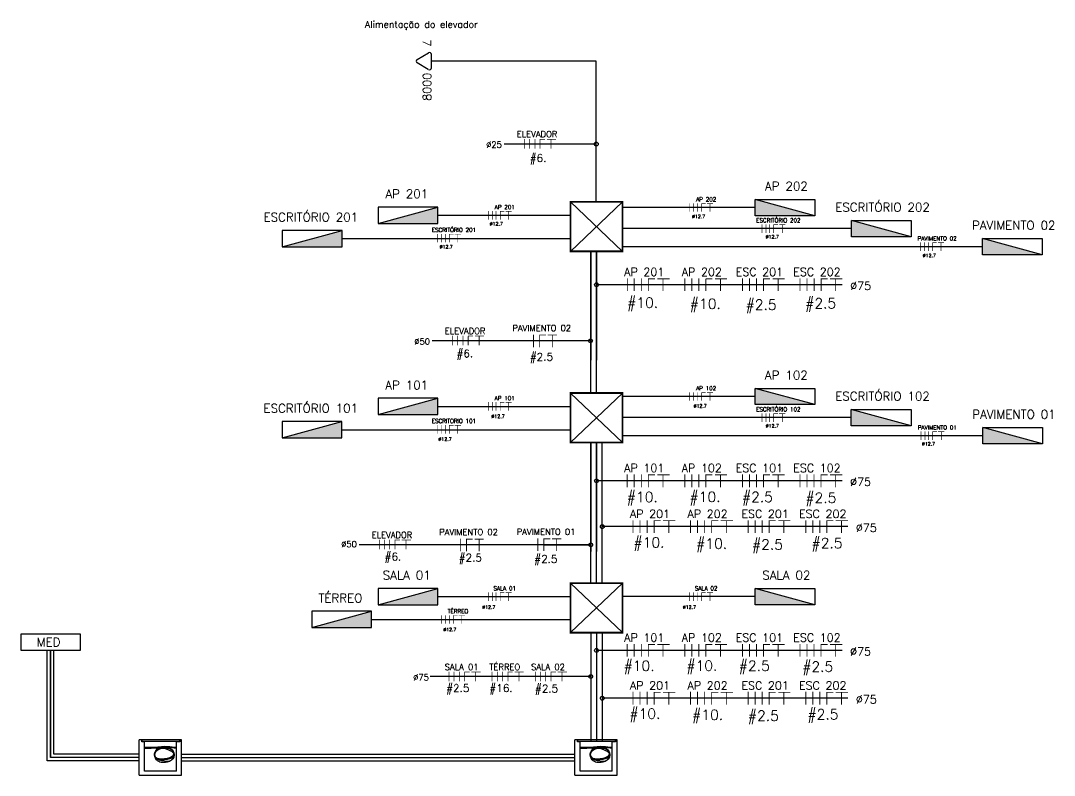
# Model space of a CAD drawing. Header units: millimetres. Extents: x 4360 to 8806, y 1896 to 3880.
# Drawn here: x 4368.9 to 4384.13, y 1900.55 to 1911.65 of the extents above; entities that cross this region are included whole.
import ezdxf
from ezdxf.enums import TextEntityAlignment as Align

# ---------------------------------------------------------------- set-up
doc = ezdxf.new("R2010")
doc.units = ezdxf.units.MM
doc.layers.add('CIRC IEC', color=7, linetype='Continuous', plot=False)
for name, color, linetype in [('CIRCUITOS', 255, 'Continuous'), ('DETALHES-DIVERSOS', 7, 'Continuous'), ('Textos', 144, 'Continuous')]:
    doc.layers.add(name, color=color, linetype=linetype)
doc.layers.add('TOMADAS', color=1, linetype='Continuous', lineweight=25)
doc.styles.add('RomanS', font='romans.shx')
doc.styles.add('ROMMANS', font='ROMANS.shx', dxfattribs={"height": 100})

# ---------------------------------------------------------------- blocks, each defined once
blk = doc.blocks.new('A$C25676E2D')
at = {"color": 7, "linetype": 'Continuous'}
for points in [[(0, 0), (0, 6.5)], [(0, 6.5), (0.33, 6.5)], [(0.33, 6.5), (0.33, 6.11)], [(0.33, 6.11), (0.94, 6.11)], [(0.39, 6.5), (7.22, 6.5)], [(0.39, 6.5), (0.39, 6.17)], [(0.39, 6.17), (7.22, 6.17)], [(0.94, 0.78), (0.94, 6.11)], [(6.78, 6.11), (7.28, 6.11), (7.28, 6.5)], [(6.78, 0.78), (6.78, 6.11)], [(7.22, 6.17), (7.22, 6.5)], [(7.28, 6.5), (7.78, 6.5)], [(7.78, 0), (7.78, 6.5)], [(0.94, 0.78), (6.78, 0.78)], [(7.78, 0), (0, 0)]]:
    blk.add_lwpolyline(points, dxfattribs=at)
blk = doc.blocks.new('A$C72fb05ed')
h = blk.add_hatch(color=1)
h.dxf.hatch_style = 1
h.paths.add_polyline_path([(0, 0.259), (0.88, 0.259), (0.88, 0.499)])
at = {"layer": 'TOMADAS', "linetype": 'Continuous'}
for p, q in [((0.88, 0.499), (0, 0.499)), ((0, 0.499), (0, 0.259)), ((0, 0.259), (0.88, 0.499)), ((0.88, 0.259), (0.88, 0.499)), ((0, 0.259), (0.88, 0.259))]:
    blk.add_line(p, q, dxfattribs=at)
at = {"layer": 'TOMADAS', "linetype": 'Continuous', "style": 'RomanS', "flags": 8}
blk.add_attdef('002', text='', height=0.128, dxfattribs=at).set_placement((0.42, 0.635), align=Align.MIDDLE_CENTER)
blk.add_attdef('020', text='', height=0.128, dxfattribs=at).set_placement((0.431, 0.105), align=Align.MIDDLE_RIGHT)
blk = doc.blocks.new('FFFNT')
at = {"const_width": 0.24}
for points in [[(0.12, 1.68), (0.12, -1.68)], [(1.68, 1.68), (1.68, -1.68)], [(3.16, 1.68), (3.16, -1.68)], [(4.76, 1.68), (4.76, -1.68)], [(4.84, 1.56), (6.4, 1.56)], [(6.88, 1.56), (9.28, 1.56)], [(8.08, 1.68), (8.08, -1.68)]]:
    blk.add_lwpolyline(points, dxfattribs=at)
at = {"style": 'RomanS', "flags": 8}
blk.add_attdef('001', text='', height=1.6, dxfattribs=at).set_placement((2.25, 3.39), align=Align.MIDDLE_CENTER)
blk = doc.blocks.new('A$C4C292237')
at = {"linetype": 'Continuous'}
for p, q in [((1.1, 0.573), (0, 0.573)), ((0, 0.573), (0, 0.273)), ((1.1, 0.273), (1.1, 0.573)), ((0, 0.273), (1.1, 0.273))]:
    blk.add_line(p, q, dxfattribs=at)
at = {"linetype": 'Continuous', "style": 'RomanS'}
blk.add_text('MED', height=0.16, dxfattribs=at).set_placement((0.294, 0.345))
at = {"linetype": 'Continuous', "style": 'RomanS', "flags": 8}
blk.add_attdef('002', text='', height=0.16, dxfattribs=at).set_placement((0.525, 0.742), align=Align.MIDDLE_CENTER)
blk.add_attdef('020', text='', height=0.16, dxfattribs=at).set_placement((0.539, 0.08), align=Align.MIDDLE_RIGHT)
blk = doc.blocks.new('A$C60FB1DCF')
at = {"const_width": 0.0135}
for points in [[(0.007, 0.189), (0.007, 0)], [(0.11, 0.189), (0.11, 0)], [(0.214, 0.189), (0.214, 0)], [(0.311, 0.182), (0.414, 0.182)], [(0.317, 0.176), (0.317, 0)], [(0.45, 0.182), (0.63, 0.182)], [(0.533, 0.176), (0.533, 0)]]:
    blk.add_lwpolyline(points, dxfattribs=at)
at = {"style": 'RomanS', "flags": 8}
blk.add_attdef('001', text='', height=0.09, dxfattribs=at).set_placement((0.257, 0.283), align=Align.MIDDLE_CENTER)
blk = doc.blocks.new('TEBAI01')
for p, q in [((-1.62, 1.95), (-0.35, 4.14)), ((0.35, 4.14), (1.63, 1.92)), ((-1.3, 1.32), (1.28, 1.32)), ((0, 0), (0, 1.32))]:
    blk.add_line(p, q)
for centre, start, end in [((0, 3.97), 26.0479, 153.9521), ((-1.3, 1.71), 143.1332, 270.777), ((1.3, 1.71), 267.1811, 32.5689)]:
    blk.add_arc(centre, 0.393, start, end)
at = {"style": 'RomanS', "flags": 8}
for tag, p in [('020', (-5.03, 2.2)), ('001', (3.56, 2.23))]:
    blk.add_attdef(tag, text='', height=1.6, dxfattribs=at).set_placement(p, align=Align.MIDDLE_CENTER)
blk = doc.blocks.new('A$C6F0B5A82')
at = {"const_width": 0.018}
for points in [[(0.009, 0.252), (0.009, 0)], [(0.129, 0.252), (0.129, 0)], [(0.135, 0.243), (0.252, 0.243)], [(0.288, 0.243), (0.468, 0.243)], [(0.378, 0.252), (0.378, 0)]]:
    blk.add_lwpolyline(points, dxfattribs=at)
at = {"style": 'RomanS', "flags": 8}
blk.add_attdef('001', text='', height=0.12, dxfattribs=at).set_placement((0.17, 0.38), align=Align.MIDDLE_CENTER)

msp = doc.modelspace()

# ---------------------------------------------------------------- linework, layer by layer
for p, q in [((4377.38146, 1911.05859), (4375.05291, 1911.05859)), ((4377.38146, 1908.98664), (4377.38146, 1911.05859)), ((4377.38146, 1909.83815), (4376.02575, 1909.83815)), ((4376.99945, 1908.98664), (4377.768, 1908.25859)), ((4377.00262, 1908.98664), (4377.00262, 1908.25859)), ((4377.768, 1908.98664), (4377.00262, 1908.25859)), ((4377.00262, 1908.98664), (4377.00262, 1908.25859)), ((4379.72189, 1908.90331), (4377.768, 1908.90331)), ((4375.04873, 1908.78937), (4377.00262, 1908.78937)), ((4381.13884, 1908.59339), (4377.768, 1908.59339)), ((4373.63533, 1908.44678), (4377.00262, 1908.44678)), ((4377.30027, 1906.18664), (4377.30027, 1908.25859)), ((4377.30027, 1908.25859), (4377.30027, 1906.65439)), ((4377.38531, 1906.18664), (4377.38531, 1908.25859)), ((4377.38531, 1908.25859), (4377.38531, 1906.65439)), ((4383.07147, 1908.3271), (4377.768, 1908.32274)), ((4377.29662, 1906.94058), (4374.96561, 1906.94058)), ((4376.99895, 1906.17313), (4377.76749, 1905.44508)), ((4377.00211, 1906.17313), (4377.00211, 1905.44508)), ((4377.76749, 1906.17313), (4377.00211, 1905.44508)), ((4377.00211, 1906.17313), (4377.00211, 1905.44508)), ((4379.72139, 1906.12152), (4377.76749, 1906.12152)), ((4375.04822, 1905.97586), (4377.00211, 1905.97586)), ((4381.13833, 1905.81132), (4377.76749, 1905.81132)), ((4373.63482, 1905.63327), (4377.00211, 1905.63327)), ((4383.07453, 1905.54434), (4377.76749, 1905.54434)), ((4377.29976, 1903.37313), (4377.29976, 1905.44508)), ((4377.29976, 1905.44508), (4377.29976, 1903.84088)), ((4377.3848, 1903.37313), (4377.3848, 1905.44508)), ((4377.3848, 1905.44508), (4377.3848, 1903.84088)), ((4377.46984, 1903.37313), (4377.46984, 1905.44508)), ((4375.5068, 1903.93738), (4373.88778, 1903.93738)), ((4376.61021, 1903.93738), (4375.5068, 1903.93738)), ((4376.99895, 1903.37313), (4377.76749, 1902.64508)), ((4377.00211, 1903.37313), (4377.00211, 1902.64508)), ((4377.76749, 1903.37313), (4377.00211, 1902.64508)), ((4377.76749, 1903.37313), (4377.76749, 1902.64508)), ((4375.04822, 1903.17586), (4377.00211, 1903.17586)), ((4379.72139, 1903.17586), (4377.76749, 1903.17586)), ((4374.07127, 1902.83933), (4377.00211, 1902.83933)), ((4377.29976, 1902.64508), (4377.29976, 1901.04088)), ((4377.3848, 1902.64508), (4377.3848, 1901.04088)), ((4377.46984, 1902.64508), (4377.46984, 1901.04088)), ((4369.29103, 1900.75638), (4369.29103, 1902.38485)), ((4369.34103, 1902.38485), (4369.34103, 1900.80638)), ((4369.34103, 1900.80638), (4369.34103, 1902.38485)), ((4369.39103, 1900.85638), (4369.39103, 1902.38485)), ((4370.64651, 1900.80638), (4369.34103, 1900.80638)), ((4370.64651, 1900.85638), (4369.39103, 1900.85638)), ((4371.27185, 1900.85638), (4377.06543, 1900.85638)), ((4371.27185, 1900.80638), (4377.06543, 1900.80638)), ((4370.64651, 1900.75638), (4369.29103, 1900.75638)), ((4371.27185, 1900.75638), (4377.06543, 1900.75638))]:
    msp.add_line(p, q)
for points, knots in [([(4371.19592, 1900.95226), (4371.15408, 1900.95796), (4371.05819, 1900.97088), (4370.90139, 1900.96656), (4370.8499, 1900.8064), (4370.9863, 1900.77833), (4371.13397, 1900.80641), (4371.17591, 1900.87765), (4371.05579, 1900.9894), (4370.93589, 1900.948), (4370.72957, 1900.95811)], [0.06095115, 0.06095115, 0.06095115, 0.06095115, 3.1826398, 7.20266036, 9.71784996, 12.73699123, 16.55705225, 18.963776, 20.53376084, 27.34876426, 27.34876426, 27.34876426, 27.34876426]), ([(4371.19592, 1900.95226), (4371.15408, 1900.95796), (4371.05819, 1900.97088), (4370.90139, 1900.96656), (4370.8499, 1900.8064), (4370.9863, 1900.77833), (4371.13397, 1900.80641), (4371.17591, 1900.87765), (4371.05579, 1900.9894), (4370.93589, 1900.948), (4370.72957, 1900.95811)], [0.06095115, 0.06095115, 0.06095115, 0.06095115, 3.1826398, 7.20266036, 9.71784996, 12.73699123, 16.55705225, 18.963776, 20.53376084, 27.34876426, 27.34876426, 27.34876426, 27.34876426]), ([(4370.72957, 1900.94129), (4370.87869, 1900.94711), (4370.97522, 1900.96028), (4371.13301, 1900.95592), (4371.18451, 1900.79577), (4371.0481, 1900.71839), (4370.90043, 1900.73751), (4370.85849, 1900.86702), (4370.97768, 1900.9779), (4371.09612, 1900.9691), (4371.19592, 1900.94826)], [0, 0, 0, 0, 3.1826398, 7.20266036, 9.71784996, 12.73699123, 16.55705225, 18.963776, 20.53376084, 27.26507402, 27.26507402, 27.26507402, 27.26507402]), ([(4370.72957, 1900.94129), (4370.87869, 1900.94711), (4370.97522, 1900.96028), (4371.13301, 1900.95592), (4371.18451, 1900.79577), (4371.0481, 1900.71839), (4370.90043, 1900.73751), (4370.85849, 1900.86702), (4370.97768, 1900.9779), (4371.09612, 1900.9691), (4371.19592, 1900.94826)], [0, 0, 0, 0, 3.1826398, 7.20266036, 9.71784996, 12.73699123, 16.55705225, 18.963776, 20.53376084, 27.26507402, 27.26507402, 27.26507402, 27.26507402]), ([(4371.19592, 1900.94162), (4371.15408, 1900.94733), (4371.05819, 1900.96025), (4370.90139, 1900.95592), (4370.8499, 1900.79577), (4370.9863, 1900.76044), (4371.13397, 1900.73751), (4371.17591, 1900.86702), (4371.05579, 1900.9387), (4370.93589, 1900.96892), (4370.72957, 1900.94748)], [0.06095115, 0.06095115, 0.06095115, 0.06095115, 3.1826398, 7.20266036, 9.71784996, 12.73699123, 16.55705225, 18.963776, 20.53376084, 27.34876426, 27.34876426, 27.34876426, 27.34876426]), ([(4371.19592, 1900.94162), (4371.15408, 1900.94733), (4371.05819, 1900.96025), (4370.90139, 1900.95592), (4370.8499, 1900.79577), (4370.9863, 1900.76044), (4371.13397, 1900.73751), (4371.17591, 1900.86702), (4371.05579, 1900.9387), (4370.93589, 1900.96892), (4370.72957, 1900.94748)], [0.06095115, 0.06095115, 0.06095115, 0.06095115, 3.1826398, 7.20266036, 9.71784996, 12.73699123, 16.55705225, 18.963776, 20.53376084, 27.34876426, 27.34876426, 27.34876426, 27.34876426]), ([(4370.72957, 1900.95192), (4370.87869, 1900.95774), (4370.97522, 1900.92983), (4371.13301, 1900.96656), (4371.18451, 1900.8064), (4371.0481, 1900.77576), (4370.90043, 1900.74814), (4370.85849, 1900.87765), (4370.97768, 1900.9701), (4371.09612, 1900.95176), (4371.19592, 1900.95787)], [0, 0, 0, 0, 3.1826398, 7.20266036, 9.71784996, 12.73699123, 16.55705225, 18.963776, 20.53376084, 27.26507402, 27.26507402, 27.26507402, 27.26507402]), ([(4370.72957, 1900.95192), (4370.87869, 1900.95774), (4370.97522, 1900.92983), (4371.13301, 1900.96656), (4371.18451, 1900.8064), (4371.0481, 1900.77576), (4370.90043, 1900.74814), (4370.85849, 1900.87765), (4370.97768, 1900.9701), (4371.09612, 1900.95176), (4371.19592, 1900.95787)], [0, 0, 0, 0, 3.1826398, 7.20266036, 9.71784996, 12.73699123, 16.55705225, 18.963776, 20.53376084, 27.26507402, 27.26507402, 27.26507402, 27.26507402]), ([(4377.61484, 1900.95226), (4377.573, 1900.95796), (4377.47711, 1900.97088), (4377.32031, 1900.96656), (4377.26881, 1900.8064), (4377.40522, 1900.77833), (4377.55289, 1900.80641), (4377.59483, 1900.87765), (4377.47471, 1900.9894), (4377.35481, 1900.948), (4377.14849, 1900.95811)], [0.06095115, 0.06095115, 0.06095115, 0.06095115, 3.1826398, 7.20266036, 9.71784996, 12.73699123, 16.55705225, 18.963776, 20.53376084, 27.34876426, 27.34876426, 27.34876426, 27.34876426]), ([(4377.61484, 1900.95226), (4377.573, 1900.95796), (4377.47711, 1900.97088), (4377.32031, 1900.96656), (4377.26881, 1900.8064), (4377.40522, 1900.77833), (4377.55289, 1900.80641), (4377.59483, 1900.87765), (4377.47471, 1900.9894), (4377.35481, 1900.948), (4377.14849, 1900.95811)], [0.06095115, 0.06095115, 0.06095115, 0.06095115, 3.1826398, 7.20266036, 9.71784996, 12.73699123, 16.55705225, 18.963776, 20.53376084, 27.34876426, 27.34876426, 27.34876426, 27.34876426]), ([(4377.14849, 1900.94129), (4377.2976, 1900.94711), (4377.39414, 1900.96028), (4377.55193, 1900.95592), (4377.60342, 1900.79577), (4377.46702, 1900.71839), (4377.31935, 1900.73751), (4377.27741, 1900.86702), (4377.3966, 1900.9779), (4377.51504, 1900.9691), (4377.61484, 1900.94826)], [0, 0, 0, 0, 3.1826398, 7.20266036, 9.71784996, 12.73699123, 16.55705225, 18.963776, 20.53376084, 27.26507402, 27.26507402, 27.26507402, 27.26507402]), ([(4377.14849, 1900.94129), (4377.2976, 1900.94711), (4377.39414, 1900.96028), (4377.55193, 1900.95592), (4377.60342, 1900.79577), (4377.46702, 1900.71839), (4377.31935, 1900.73751), (4377.27741, 1900.86702), (4377.3966, 1900.9779), (4377.51504, 1900.9691), (4377.61484, 1900.94826)], [0, 0, 0, 0, 3.1826398, 7.20266036, 9.71784996, 12.73699123, 16.55705225, 18.963776, 20.53376084, 27.26507402, 27.26507402, 27.26507402, 27.26507402]), ([(4377.61484, 1900.94162), (4377.573, 1900.94733), (4377.47711, 1900.96025), (4377.32031, 1900.95592), (4377.26881, 1900.79577), (4377.40522, 1900.76044), (4377.55289, 1900.73751), (4377.59483, 1900.86702), (4377.47471, 1900.9387), (4377.35481, 1900.96892), (4377.14849, 1900.94748)], [0.06095115, 0.06095115, 0.06095115, 0.06095115, 3.1826398, 7.20266036, 9.71784996, 12.73699123, 16.55705225, 18.963776, 20.53376084, 27.34876426, 27.34876426, 27.34876426, 27.34876426]), ([(4377.61484, 1900.94162), (4377.573, 1900.94733), (4377.47711, 1900.96025), (4377.32031, 1900.95592), (4377.26881, 1900.79577), (4377.40522, 1900.76044), (4377.55289, 1900.73751), (4377.59483, 1900.86702), (4377.47471, 1900.9387), (4377.35481, 1900.96892), (4377.14849, 1900.94748)], [0.06095115, 0.06095115, 0.06095115, 0.06095115, 3.1826398, 7.20266036, 9.71784996, 12.73699123, 16.55705225, 18.963776, 20.53376084, 27.34876426, 27.34876426, 27.34876426, 27.34876426]), ([(4377.14849, 1900.95192), (4377.2976, 1900.95774), (4377.39414, 1900.92983), (4377.55193, 1900.96656), (4377.60342, 1900.8064), (4377.46702, 1900.77576), (4377.31935, 1900.74814), (4377.27741, 1900.87765), (4377.3966, 1900.9701), (4377.51504, 1900.95176), (4377.61484, 1900.95787)], [0, 0, 0, 0, 3.1826398, 7.20266036, 9.71784996, 12.73699123, 16.55705225, 18.963776, 20.53376084, 27.26507402, 27.26507402, 27.26507402, 27.26507402]), ([(4377.14849, 1900.95192), (4377.2976, 1900.95774), (4377.39414, 1900.92983), (4377.55193, 1900.96656), (4377.60342, 1900.8064), (4377.46702, 1900.77576), (4377.31935, 1900.74814), (4377.27741, 1900.87765), (4377.3966, 1900.9701), (4377.51504, 1900.95176), (4377.61484, 1900.95787)], [0, 0, 0, 0, 3.1826398, 7.20266036, 9.71784996, 12.73699123, 16.55705225, 18.963776, 20.53376084, 27.26507402, 27.26507402, 27.26507402, 27.26507402])]:
    msp.add_open_spline(points, degree=3, knots=knots)
for p in [(4377.04197, 1908.98664), (4377.04147, 1906.17313), (4377.04147, 1903.37313), (4377.12967, 1903.37313), (4377.21472, 1903.37313), (4377.29976, 1903.37313), (4377.3848, 1903.37313), (4377.46984, 1903.37313), (4377.55489, 1903.37313), (4377.63993, 1903.37313), (4377.72497, 1903.37313), (4377.72814, 1903.37313)]:
    msp.add_point(p)
at = {"layer": 'CIRCUITOS', "linetype": 'Continuous'}
for p, q in [((4381.00484, 1907.76761), (4377.38531, 1907.76761)), ((4381.00434, 1904.88083), (4377.3848, 1904.88083)), ((4381.08938, 1904.20597), (4377.46984, 1904.20597)), ((4377.29976, 1903.93738), (4376.61021, 1903.93738)), ((4376.61021, 1903.93738), (4377.29976, 1903.93738)), ((4381.00434, 1902.38444), (4377.3848, 1902.38444)), ((4377.29976, 1901.9993), (4374.93392, 1901.9993)), ((4381.08938, 1901.67951), (4377.46984, 1901.67951))]:
    msp.add_line(p, q, dxfattribs=at)
at = {"layer": 'CIRCUITOS'}
for centre in [(4377.38146, 1909.83815), (4377.38531, 1907.76761), (4377.29662, 1906.94058), (4377.3848, 1904.88083), (4377.46984, 1904.20597), (4377.29976, 1903.93738), (4377.3848, 1902.38444), (4377.29976, 1901.9993), (4377.46984, 1901.67951)]:
    msp.add_circle(centre, 0.02813, dxfattribs=at)
at = {"layer": 'DETALHES-DIVERSOS', "const_width": 0.025, "flags": 128}
for points in [[(4377.00262, 1908.98664), (4377.00262, 1908.25859), (4377.768, 1908.25859), (4377.768, 1908.98664)], [(4377.00211, 1906.17313), (4377.00211, 1905.44508), (4377.76749, 1905.44508), (4377.76749, 1906.17313)], [(4377.00211, 1903.37313), (4377.00211, 1902.64508), (4377.76749, 1902.64508), (4377.76749, 1903.37313)]]:
    msp.add_lwpolyline(points, close=True, dxfattribs=at)

# ---------------------------------------------------------------- block references
ref = msp.add_blockref('TEBAI01', (4375.05291, 1911.05859), dxfattribs=dict(xscale=0.07500000006984917, yscale=0.07500000006984917, zscale=0.07500000006984917, rotation=89.99999999911537))
ref.add_attrib('001', '7', dxfattribs={"height": 0.12, "rotation": 270, "style": 'RomanS', "flags": 8}).set_placement((4374.88594, 1911.32567), align=Align.MIDDLE_CENTER)
ref.add_attrib('020', '8000', dxfattribs={"height": 0.12, "rotation": 90, "style": 'RomanS', "flags": 8}).set_placement((4374.88805, 1910.68129), align=Align.MIDDLE_CENTER)
ref = msp.add_blockref('A$C72fb05ed', (4374.16873, 1908.41063))
ref.add_attrib('002', 'AP 201', dxfattribs={"layer": 'TOMADAS', "linetype": 'Continuous', "height": 0.128, "style": 'RomanS', "flags": 8}).set_placement((4374.58886, 1909.10405), align=Align.MIDDLE_CENTER)
ref = msp.add_blockref('A$C72fb05ed', (4380.60189, 1908.52457), dxfattribs=dict(xscale=-1))
ref.add_attrib('002', 'AP 202', dxfattribs={"layer": 'TOMADAS', "linetype": 'Continuous', "height": 0.128, "style": 'RomanS', "flags": 8}).set_placement((4380.18176, 1909.21799), align=Align.MIDDLE_CENTER)
ref = msp.add_blockref('A$C72fb05ed', (4382.01884, 1908.21465), dxfattribs=dict(xscale=-1))
ref.add_attrib('002', 'ESCRITÓRIO 202', dxfattribs={"layer": 'TOMADAS', "linetype": 'Continuous', "height": 0.128, "style": 'RomanS', "flags": 8}).set_placement((4381.59871, 1908.90807), align=Align.MIDDLE_CENTER)
ref = msp.add_blockref('A$C72fb05ed', (4372.75533, 1908.06804))
ref.add_attrib('002', 'ESCRITÓRIO 201', dxfattribs={"layer": 'TOMADAS', "linetype": 'Continuous', "height": 0.128, "style": 'RomanS', "flags": 8}).set_placement((4373.17546, 1908.76146), align=Align.MIDDLE_CENTER)
ref = msp.add_blockref('A$C72fb05ed', (4383.95147, 1907.94837), dxfattribs=dict(xscale=-1))
ref.add_attrib('002', 'PAVIMENTO 02', dxfattribs={"layer": 'TOMADAS', "linetype": 'Continuous', "height": 0.128, "style": 'RomanS', "flags": 8}).set_placement((4383.53134, 1908.64179), align=Align.MIDDLE_CENTER)
at = {"xscale": 0.75, "yscale": 0.75, "zscale": 0.75}
for p, values in [((4376.44986, 1906.84426), {'001': 'PAVIMENTO 02'}), ((4375.37204, 1903.84106), {'001': 'PAVIMENTO 02'}), ((4376.51346, 1903.84484), {'001': 'PAVIMENTO 01'})]:
    msp.add_blockref('A$C6F0B5A82', p, dxfattribs=at).add_auto_attribs(values)
ref = msp.add_blockref('A$C72fb05ed', (4380.60139, 1905.74278), dxfattribs=dict(xscale=-1))
ref.add_attrib('002', 'AP 102', dxfattribs={"layer": 'TOMADAS', "linetype": 'Continuous', "height": 0.128, "style": 'RomanS', "flags": 8}).set_placement((4380.18125, 1906.4362), align=Align.MIDDLE_CENTER)
ref = msp.add_blockref('A$C72fb05ed', (4374.16822, 1905.59713))
ref.add_attrib('002', 'AP 101', dxfattribs={"layer": 'TOMADAS', "linetype": 'Continuous', "height": 0.128, "style": 'RomanS', "flags": 8}).set_placement((4374.58835, 1906.29055), align=Align.MIDDLE_CENTER)
ref = msp.add_blockref('A$C72fb05ed', (4382.01833, 1905.43258), dxfattribs=dict(xscale=-1))
ref.add_attrib('002', 'ESCRITÓRIO 102', dxfattribs={"layer": 'TOMADAS', "linetype": 'Continuous', "height": 0.128, "style": 'RomanS', "flags": 8}).set_placement((4381.5982, 1906.126), align=Align.MIDDLE_CENTER)
ref = msp.add_blockref('A$C72fb05ed', (4372.75482, 1905.25454))
ref.add_attrib('002', 'ESCRITÓRIO 101', dxfattribs={"layer": 'TOMADAS', "linetype": 'Continuous', "height": 0.128, "style": 'RomanS', "flags": 8}).set_placement((4373.17495, 1905.94796), align=Align.MIDDLE_CENTER)
ref = msp.add_blockref('A$C72fb05ed', (4383.95453, 1905.1656), dxfattribs=dict(xscale=-1))
ref.add_attrib('002', 'PAVIMENTO 01', dxfattribs={"layer": 'TOMADAS', "linetype": 'Continuous', "height": 0.128, "style": 'RomanS', "flags": 8}).set_placement((4383.5344, 1905.85902), align=Align.MIDDLE_CENTER)
ref = msp.add_blockref('A$C72fb05ed', (4374.16822, 1902.79713))
ref.add_attrib('002', 'SALA 01', dxfattribs={"layer": 'TOMADAS', "linetype": 'Continuous', "height": 0.128, "style": 'RomanS', "flags": 8}).set_placement((4374.58835, 1903.49055), align=Align.MIDDLE_CENTER)
ref = msp.add_blockref('A$C72fb05ed', (4380.60139, 1902.79713), dxfattribs=dict(xscale=-1))
ref.add_attrib('002', 'SALA 02', dxfattribs={"layer": 'TOMADAS', "linetype": 'Continuous', "height": 0.128, "style": 'RomanS', "flags": 8}).set_placement((4380.18125, 1903.49055), align=Align.MIDDLE_CENTER)
ref = msp.add_blockref('A$C72fb05ed', (4373.19127, 1902.46059))
ref.add_attrib('002', 'TÉRREO', dxfattribs={"layer": 'TOMADAS', "linetype": 'Continuous', "height": 0.128, "style": 'RomanS', "flags": 8}).set_placement((4373.6114, 1903.15401), align=Align.MIDDLE_CENTER)
at = {"xscale": -0.08040111005248037, "yscale": 0.08040111005248037, "zscale": 0.08040111005248037}
for p in [(4371.27185, 1900.54508), (4371.27185, 1900.54508), (4377.69077, 1900.54508), (4377.69077, 1900.54508)]:
    msp.add_blockref('A$C25676E2D', p, dxfattribs=at)
at = {"layer": 'CIRC IEC'}
ref = msp.add_blockref('A$C60FB1DCF', (4376.31614, 1909.7721), dxfattribs=dict(at, xscale=0.75, yscale=0.75, zscale=0.75))
ref.add_attrib('001', 'ELEVADOR', dxfattribs={"layer": '0', "height": 0.09, "style": 'RomanS', "flags": 8}).set_placement((4376.50884, 1909.98399), align=Align.MIDDLE_CENTER)
ref = msp.add_blockref('A$C60FB1DCF', (4377.8311, 1907.67311), dxfattribs=at)
ref.add_attrib('001', 'AP 201', dxfattribs={"layer": '0', "height": 0.12, "style": 'RomanS', "flags": 8}).set_placement((4378.08803, 1907.95564), align=Align.MIDDLE_CENTER)
ref = msp.add_blockref('A$C60FB1DCF', (4378.67923, 1907.67311), dxfattribs=at)
ref.add_attrib('001', 'AP 202', dxfattribs={"layer": '0', "height": 0.12, "style": 'RomanS', "flags": 8}).set_placement((4378.93616, 1907.95564), align=Align.MIDDLE_CENTER)
ref = msp.add_blockref('A$C60FB1DCF', (4379.52736, 1907.67311), dxfattribs=at)
ref.add_attrib('001', 'ESC 201', dxfattribs={"layer": '0', "height": 0.12, "style": 'RomanS', "flags": 8}).set_placement((4379.78429, 1907.95564), align=Align.MIDDLE_CENTER)
ref = msp.add_blockref('A$C60FB1DCF', (4380.37549, 1907.67311), dxfattribs=at)
ref.add_attrib('001', 'ESC 202', dxfattribs={"layer": '0', "height": 0.12, "style": 'RomanS', "flags": 8}).set_placement((4380.63242, 1907.95564), align=Align.MIDDLE_CENTER)
ref = msp.add_blockref('A$C60FB1DCF', (4375.256, 1906.87452), dxfattribs=dict(at, xscale=0.75, yscale=0.75, zscale=0.75))
ref.add_attrib('001', 'ELEVADOR', dxfattribs={"layer": '0', "height": 0.09, "style": 'RomanS', "flags": 8}).set_placement((4375.4487, 1907.08642), align=Align.MIDDLE_CENTER)
ref = msp.add_blockref('A$C60FB1DCF', (4377.83059, 1904.78633), dxfattribs=at)
ref.add_attrib('001', 'AP 101', dxfattribs={"layer": '0', "height": 0.12, "style": 'RomanS', "flags": 8}).set_placement((4378.08753, 1905.06886), align=Align.MIDDLE_CENTER)
ref = msp.add_blockref('A$C60FB1DCF', (4378.67872, 1904.78633), dxfattribs=at)
ref.add_attrib('001', 'AP 102', dxfattribs={"layer": '0', "height": 0.12, "style": 'RomanS', "flags": 8}).set_placement((4378.93565, 1905.06886), align=Align.MIDDLE_CENTER)
ref = msp.add_blockref('A$C60FB1DCF', (4379.52685, 1904.78633), dxfattribs=at)
ref.add_attrib('001', 'ESC 101', dxfattribs={"layer": '0', "height": 0.12, "style": 'RomanS', "flags": 8}).set_placement((4379.78378, 1905.06886), align=Align.MIDDLE_CENTER)
ref = msp.add_blockref('A$C60FB1DCF', (4380.37498, 1904.78633), dxfattribs=at)
ref.add_attrib('001', 'ESC 102', dxfattribs={"layer": '0', "height": 0.12, "style": 'RomanS', "flags": 8}).set_placement((4380.63191, 1905.06886), align=Align.MIDDLE_CENTER)
ref = msp.add_blockref('A$C60FB1DCF', (4377.91564, 1904.11147), dxfattribs=at)
ref.add_attrib('001', 'AP 201', dxfattribs={"layer": '0', "height": 0.12, "style": 'RomanS', "flags": 8}).set_placement((4378.17257, 1904.394), align=Align.MIDDLE_CENTER)
ref = msp.add_blockref('A$C60FB1DCF', (4378.76377, 1904.11147), dxfattribs=at)
ref.add_attrib('001', 'AP 202', dxfattribs={"layer": '0', "height": 0.12, "style": 'RomanS', "flags": 8}).set_placement((4379.0207, 1904.394), align=Align.MIDDLE_CENTER)
ref = msp.add_blockref('A$C60FB1DCF', (4379.6119, 1904.11147), dxfattribs=at)
ref.add_attrib('001', 'ESC 201', dxfattribs={"layer": '0', "height": 0.12, "style": 'RomanS', "flags": 8}).set_placement((4379.86883, 1904.394), align=Align.MIDDLE_CENTER)
ref = msp.add_blockref('A$C60FB1DCF', (4380.46002, 1904.11147), dxfattribs=at)
ref.add_attrib('001', 'ESC 202', dxfattribs={"layer": '0', "height": 0.12, "style": 'RomanS', "flags": 8}).set_placement((4380.71696, 1904.394), align=Align.MIDDLE_CENTER)
ref = msp.add_blockref('A$C60FB1DCF', (4374.17818, 1903.87132), dxfattribs=dict(at, xscale=0.75, yscale=0.75, zscale=0.75))
ref.add_attrib('001', 'ELEVADOR', dxfattribs={"layer": '0', "height": 0.09, "style": 'RomanS', "flags": 8}).set_placement((4374.37087, 1904.08322), align=Align.MIDDLE_CENTER)
ref = msp.add_blockref('A$C60FB1DCF', (4377.83059, 1902.28994), dxfattribs=at)
ref.add_attrib('001', 'AP 101', dxfattribs={"layer": '0', "height": 0.12, "style": 'RomanS', "flags": 8}).set_placement((4378.08753, 1902.57247), align=Align.MIDDLE_CENTER)
ref = msp.add_blockref('A$C60FB1DCF', (4378.67872, 1902.28994), dxfattribs=at)
ref.add_attrib('001', 'AP 102', dxfattribs={"layer": '0', "height": 0.12, "style": 'RomanS', "flags": 8}).set_placement((4378.93565, 1902.57247), align=Align.MIDDLE_CENTER)
ref = msp.add_blockref('A$C60FB1DCF', (4379.52685, 1902.28994), dxfattribs=at)
ref.add_attrib('001', 'ESC 101', dxfattribs={"layer": '0', "height": 0.12, "style": 'RomanS', "flags": 8}).set_placement((4379.78378, 1902.57247), align=Align.MIDDLE_CENTER)
ref = msp.add_blockref('A$C60FB1DCF', (4380.37498, 1902.28994), dxfattribs=at)
ref.add_attrib('001', 'ESC 102', dxfattribs={"layer": '0', "height": 0.12, "style": 'RomanS', "flags": 8}).set_placement((4380.63191, 1902.57247), align=Align.MIDDLE_CENTER)
ref = msp.add_blockref('A$C60FB1DCF', (4375.20449, 1901.92842), dxfattribs=dict(at, xscale=0.75, yscale=0.75, zscale=0.75))
ref.add_attrib('001', 'SALA 01', dxfattribs={"layer": '0', "height": 0.09, "style": 'RomanS', "flags": 8}).set_placement((4375.39718, 1902.14032), align=Align.MIDDLE_CENTER)
ref = msp.add_blockref('A$C60FB1DCF', (4375.84058, 1901.92842), dxfattribs=dict(at, xscale=0.75, yscale=0.75, zscale=0.75))
ref.add_attrib('001', 'TÉRREO', dxfattribs={"layer": '0', "height": 0.09, "style": 'RomanS', "flags": 8}).set_placement((4376.03328, 1902.14032), align=Align.MIDDLE_CENTER)
ref = msp.add_blockref('A$C60FB1DCF', (4376.47668, 1901.92842), dxfattribs=dict(at, xscale=0.75, yscale=0.75, zscale=0.75))
ref.add_attrib('001', 'SALA 02', dxfattribs={"layer": '0', "height": 0.09, "style": 'RomanS', "flags": 8}).set_placement((4376.66938, 1902.14032), align=Align.MIDDLE_CENTER)
ref = msp.add_blockref('A$C60FB1DCF', (4377.91564, 1901.58501), dxfattribs=at)
ref.add_attrib('001', 'AP 201', dxfattribs={"layer": '0', "height": 0.12, "style": 'RomanS', "flags": 8}).set_placement((4378.17257, 1901.86755), align=Align.MIDDLE_CENTER)
ref = msp.add_blockref('A$C60FB1DCF', (4378.76377, 1901.58501), dxfattribs=at)
ref.add_attrib('001', 'AP 202', dxfattribs={"layer": '0', "height": 0.12, "style": 'RomanS', "flags": 8}).set_placement((4379.0207, 1901.86755), align=Align.MIDDLE_CENTER)
ref = msp.add_blockref('A$C60FB1DCF', (4379.6119, 1901.58501), dxfattribs=at)
ref.add_attrib('001', 'ESC 201', dxfattribs={"layer": '0', "height": 0.12, "style": 'RomanS', "flags": 8}).set_placement((4379.86883, 1901.86755), align=Align.MIDDLE_CENTER)
ref = msp.add_blockref('A$C60FB1DCF', (4380.46002, 1901.58501), dxfattribs=at)
ref.add_attrib('001', 'ESC 202', dxfattribs={"layer": '0', "height": 0.12, "style": 'RomanS', "flags": 8}).set_placement((4380.71696, 1901.86755), align=Align.MIDDLE_CENTER)
at = {"layer": 'Textos', "color": 0}
ref = msp.add_blockref('FFFNT', (4378.75466, 1908.90331), dxfattribs=dict(at, xscale=0.0375000000001364, yscale=0.0375000000001364, zscale=0.0375000000001364))
ref.add_attrib('001', 'AP 202', dxfattribs={"layer": '0', "height": 0.06, "style": 'RomanS', "flags": 8}).set_placement((4379.00031, 1909.02467), align=Align.MIDDLE_CENTER)
ref = msp.add_blockref('FFFNT', (4375.78717, 1908.78937), dxfattribs=dict(at, xscale=0.0375000000001364, yscale=0.0375000000001364, zscale=0.0375000000001364))
ref.add_attrib('001', 'AP 201', dxfattribs={"layer": '0', "height": 0.06, "style": 'RomanS', "flags": 8}).set_placement((4376.03281, 1908.91074), align=Align.MIDDLE_CENTER)
ref = msp.add_blockref('FFFNT', (4379.81763, 1908.59339), dxfattribs=dict(at, xscale=0.0375000000001364, yscale=0.0375000000001364, zscale=0.0375000000001364))
ref.add_attrib('001', 'ESCRITÓRIO 202', dxfattribs={"layer": '0', "height": 0.06, "style": 'RomanS', "flags": 8}).set_placement((4380.06327, 1908.71475), align=Align.MIDDLE_CENTER)
ref = msp.add_blockref('FFFNT', (4375.03831, 1908.45284), dxfattribs=dict(at, xscale=0.0375000000001364, yscale=0.0375000000001364, zscale=0.0375000000001364))
ref.add_attrib('001', 'ESCRITÓRIO 201', dxfattribs={"layer": '0', "height": 0.06, "style": 'RomanS', "flags": 8}).set_placement((4375.28395, 1908.5742), align=Align.MIDDLE_CENTER)
ref = msp.add_blockref('FFFNT', (4382.15658, 1908.3271), dxfattribs=dict(at, xscale=0.0375000000001364, yscale=0.0375000000001364, zscale=0.0375000000001364))
ref.add_attrib('001', 'PAVIMENTO 02', dxfattribs={"layer": '0', "height": 0.06, "style": 'RomanS', "flags": 8}).set_placement((4382.40222, 1908.44847), align=Align.MIDDLE_CENTER)
ref = msp.add_blockref('FFFNT', (4375.78667, 1905.97586), dxfattribs=dict(at, xscale=0.0375000000001364, yscale=0.0375000000001364, zscale=0.0375000000001364))
ref.add_attrib('001', 'AP 101', dxfattribs={"layer": '0', "height": 0.06, "style": 'RomanS', "flags": 8}).set_placement((4376.03231, 1906.09723), align=Align.MIDDLE_CENTER)
ref = msp.add_blockref('FFFNT', (4378.75416, 1906.12152), dxfattribs=dict(at, xscale=0.0375000000001364, yscale=0.0375000000001364, zscale=0.0375000000001364))
ref.add_attrib('001', 'AP 102', dxfattribs={"layer": '0', "height": 0.06, "style": 'RomanS', "flags": 8}).set_placement((4378.9998, 1906.24288), align=Align.MIDDLE_CENTER)
ref = msp.add_blockref('FFFNT', (4379.81712, 1905.81132), dxfattribs=dict(at, xscale=0.0375000000001364, yscale=0.0375000000001364, zscale=0.0375000000001364))
ref.add_attrib('001', 'ESCRITÓRIO 102', dxfattribs={"layer": '0', "height": 0.06, "style": 'RomanS', "flags": 8}).set_placement((4380.06276, 1905.93268), align=Align.MIDDLE_CENTER)
ref = msp.add_blockref('FFFNT', (4375.0378, 1905.63933), dxfattribs=dict(at, xscale=0.0375000000001364, yscale=0.0375000000001364, zscale=0.0375000000001364))
ref.add_attrib('001', 'ESCRITORIO 101', dxfattribs={"layer": '0', "height": 0.06, "style": 'RomanS', "flags": 8}).set_placement((4375.28345, 1905.76069), align=Align.MIDDLE_CENTER)
ref = msp.add_blockref('FFFNT', (4382.15964, 1905.54434), dxfattribs=dict(at, xscale=0.0375000000001364, yscale=0.0375000000001364, zscale=0.0375000000001364))
ref.add_attrib('001', 'PAVIMENTO 01', dxfattribs={"layer": '0', "height": 0.06, "style": 'RomanS', "flags": 8}).set_placement((4382.40528, 1905.66571), align=Align.MIDDLE_CENTER)
ref = msp.add_blockref('FFFNT', (4375.78667, 1903.17586), dxfattribs=dict(at, xscale=0.0375000000001364, yscale=0.0375000000001364, zscale=0.0375000000001364))
ref.add_attrib('001', 'SALA 01', dxfattribs={"layer": '0', "height": 0.06, "style": 'RomanS', "flags": 8}).set_placement((4376.03231, 1903.29723), align=Align.MIDDLE_CENTER)
ref = msp.add_blockref('FFFNT', (4378.75416, 1903.17586), dxfattribs=dict(at, xscale=0.0375000000001364, yscale=0.0375000000001364, zscale=0.0375000000001364))
ref.add_attrib('001', 'SALA 02', dxfattribs={"layer": '0', "height": 0.06, "style": 'RomanS', "flags": 8}).set_placement((4378.9998, 1903.29723), align=Align.MIDDLE_CENTER)
ref = msp.add_blockref('FFFNT', (4375.0978, 1902.83933), dxfattribs=dict(at, xscale=0.0375000000001364, yscale=0.0375000000001364, zscale=0.0375000000001364))
ref.add_attrib('001', 'TÉRREO', dxfattribs={"layer": '0', "height": 0.06, "style": 'RomanS', "flags": 8}).set_placement((4375.34345, 1902.96069), align=Align.MIDDLE_CENTER)
at = {"layer": 'TOMADAS', "xscale": 0.7999999999999999, "yscale": 0.7999999999999999, "zscale": 0.7999999999999999}
msp.add_blockref('A$C4C292237', (4368.90103, 1902.16672), dxfattribs=at)

# ---------------------------------------------------------------- texts
at = {"layer": 'CIRCUITOS', "attachment_point": 5, "style": 'ROMMANS'}
for s, insert, char_height, width in [('∅25', (4375.87389, 1909.82965), 0.09, 0.3937696), ('#6.', (4376.52374, 1909.61322), 0.1125, 0.6081991), ('∅75', (4381.27526, 1907.75105), 0.12, 0.5250261), ('#10.', (4378.06418, 1907.47828), 0.15, 0.8109322), ('#10.', (4378.98793, 1907.46163), 0.15, 0.8109322), ('#2.5', (4379.80966, 1907.44759), 0.15, 0.8109322), ('#2.5', (4380.68757, 1907.46865), 0.15, 0.8109322), ('∅50', (4374.81628, 1906.9311), 0.09, 0.3937696), ('#6.', (4375.44509, 1906.73569), 0.1125, 0.6081991), ('#2.5', (4376.57287, 1906.68638), 0.1125, 0.6081991), ('∅75', (4381.27476, 1904.86427), 0.12, 0.5250261), ('#10.', (4378.05926, 1904.61789), 0.15, 0.8109322), ('#10.', (4378.98378, 1904.61923), 0.15, 0.8109322), ('#2.5', (4379.75552, 1904.61789), 0.15, 0.8109322), ('#2.5', (4380.69045, 1904.60519), 0.15, 0.8109322), ('∅75', (4381.3598, 1904.18941), 0.12, 0.5250261), ('∅50', (4373.7377, 1903.94844), 0.09, 0.3937696), ('#10.', (4378.15759, 1903.94806), 0.15, 0.8109322), ('#10.', (4379.08134, 1903.93141), 0.15, 0.8109322), ('#2.5', (4379.90307, 1903.91737), 0.15, 0.8109322), ('#2.5', (4380.78099, 1903.93842), 0.15, 0.8109322), ('#6.', (4374.38539, 1903.74604), 0.1125, 0.6081991), ('#2.5', (4375.52558, 1903.72941), 0.1125, 0.6081991), ('#2.5', (4376.63865, 1903.71159), 0.1125, 0.6081991), ('∅75', (4381.27476, 1902.36789), 0.12, 0.5250261), ('#10.', (4378.01273, 1902.13245), 0.15, 0.8109322), ('#10.', (4378.93725, 1902.13378), 0.15, 0.8109322), ('#2.5', (4379.70899, 1902.13245), 0.15, 0.8109322), ('#2.5', (4380.64392, 1902.11975), 0.15, 0.8109322), ('∅75', (4374.79967, 1901.98688), 0.09, 0.3937696), ('#2.5', (4375.34109, 1901.8103), 0.1125, 0.6081991), ('#16.', (4375.97719, 1901.8103), 0.1125, 0.6081991), ('#2.5', (4376.64811, 1901.80321), 0.1125, 0.6081991), ('∅75', (4381.3598, 1901.66296), 0.12, 0.5250261), ('#10.', (4378.09778, 1901.42752), 0.15, 0.8109322), ('#10.', (4379.02152, 1901.41087), 0.15, 0.8109322), ('#2.5', (4379.84326, 1901.39683), 0.15, 0.8109322), ('#2.5', (4380.72117, 1901.41789), 0.15, 0.8109322)]:
    msp.add_mtext(s, dxfattribs=dict(at, insert=insert, char_height=char_height, width=width))
at = {"layer": 'Textos', "style": 'RomanS'}
msp.add_text('Alimentação do elevador', height=0.1, dxfattribs=at).set_placement((4373.97372, 1911.54947))
at = {"layer": 'Textos', "color": 0, "style": 'RomanS'}
for p in [(4378.79189, 1908.74683), (4375.81152, 1908.63833), (4379.87763, 1908.44845), (4375.07321, 1908.30198), (4382.19153, 1908.17164), (4378.81493, 1905.95663), (4375.83725, 1905.80486), (4379.87801, 1905.66394), (4375.05622, 1905.46882), (4382.17872, 1905.39822), (4375.70123, 1902.99517), (4378.65647, 1902.99517), (4375.12723, 1902.66554)]:
    msp.add_text('%%C12.7', height=0.05, dxfattribs=at).set_placement(p)

doc.saveas('drawing.dxf')
